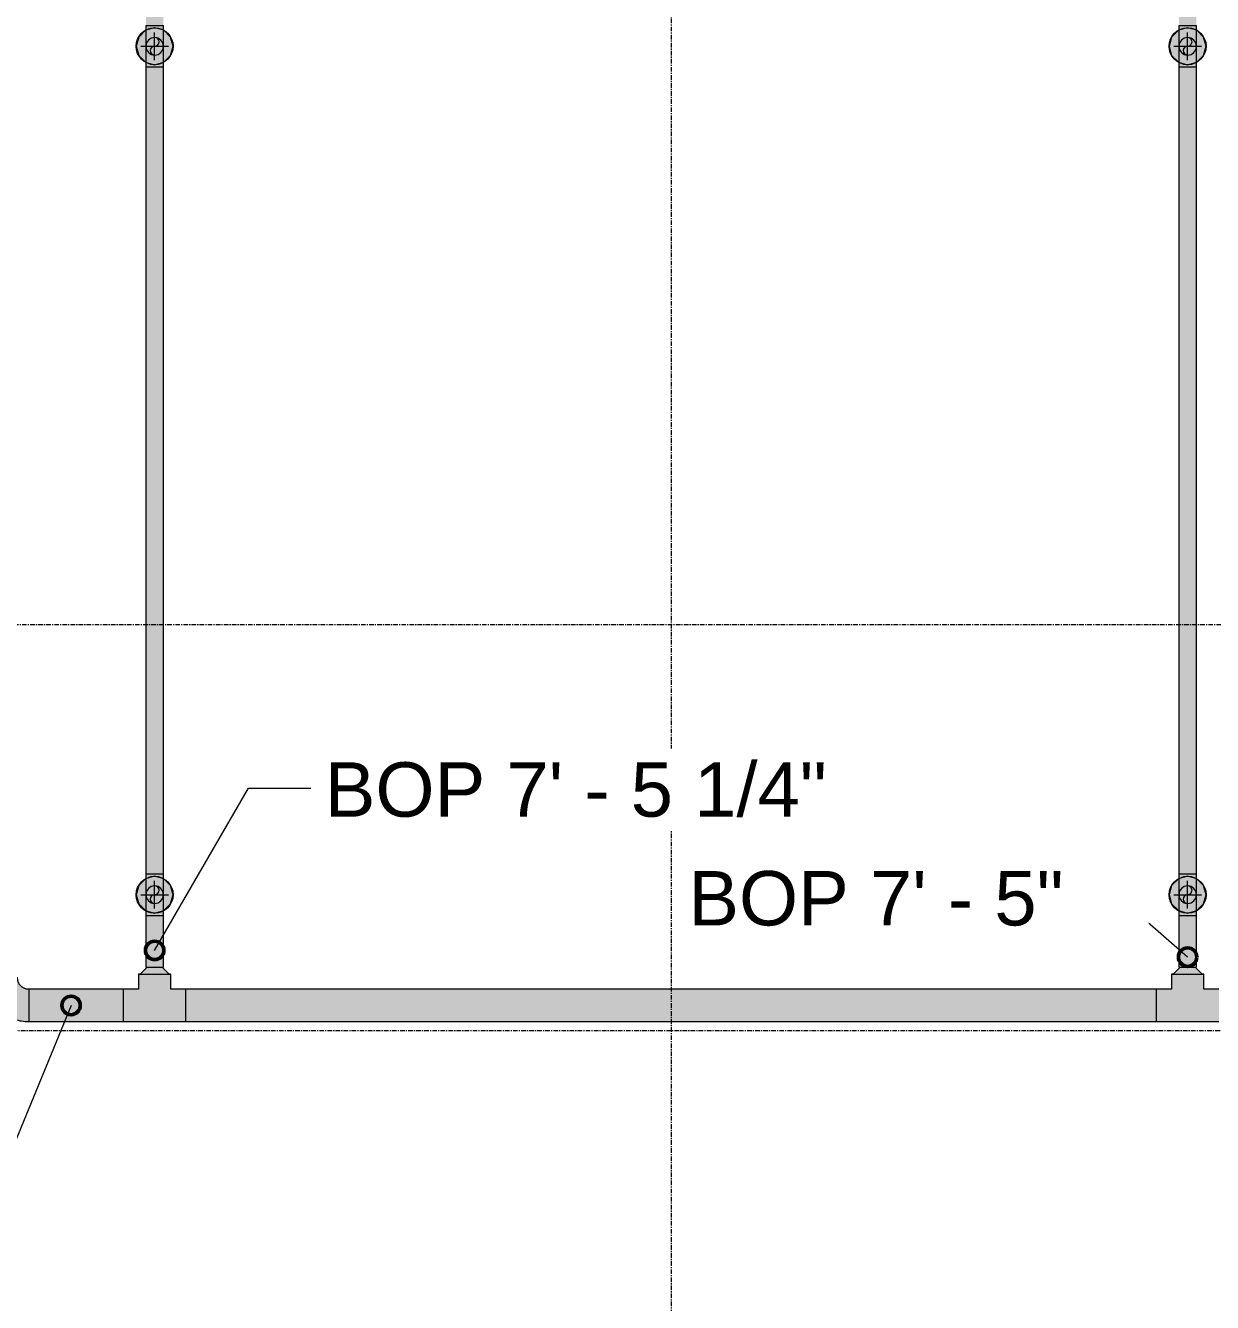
# Model space of a CAD drawing. Header units: inches. Extents: x -3679 to 241, y -496 to 1784.
# Drawn here: x -1530 to -1401.3, y 15.5 to 154 of the extents above; entities that cross this region are included whole.
import ezdxf

# ---------------------------------------------------------------- set-up
doc = ezdxf.new("R2010")
doc.units = ezdxf.units.IN
doc.header["$MEASUREMENT"] = 0
doc.linetypes.add('Grid Line', pattern=[0.875, 0.5, -0.125, 0.125, -0.125])
for name, color, linetype, lineweight in [('A-ANNO-NOTE', 250, 'Continuous', 9), ('G-ANNO-DIMS', 251, 'Continuous', 9), ('P-PIPE', 1, 'Continuous', 9), ('P-PIPE-CNTR', 1, 'Continuous', 9), ('S-GRID', 8, 'Continuous', 9)]:
    doc.layers.add(name, color=color, linetype=linetype, lineweight=lineweight)
doc.styles.add('Arial_1', font='arial.ttf', dxfattribs={"height": 5.901198})

# ---------------------------------------------------------------- blocks, each defined once
blk = doc.blocks.new('Elbow - Welded - Generic - Standard-1092445-LOWER PARKING')
at = {"layer": 'P-PIPE'}
for points in [[(-1529.62, 45.98), (-1529.62, 46.86), (-1529.62, 48.97), (-1529.62, 48.97), (-1529.62, 49.48), (-1530.24, 49.65), (-1530.7, 50.1), (-1530.87, 50.72), (-1531.95, 50.72), (-1534.36, 50.72), (-1534.13, 49.26), (-1533.46, 47.93), (-1532.38, 46.87), (-1531.09, 46.21), (-1529.63, 45.98)], [(-1533.46, 47.93), (-1533.8, 48.6), (-1533.62, 48.21), (-1533.5, 48.01)]]:
    blk.add_hatch(color=256, dxfattribs=at).paths.add_polyline_path(points, flags=0)
at = {"layer": 'P-PIPE', "flags": 128}
for points in [[(-1534.36, 50.72), (-1534.36, 50.53), (-1534.35, 50.34), (-1534.33, 50.15), (-1534.3, 49.97), (-1534.27, 49.78), (-1534.23, 49.59), (-1534.18, 49.41), (-1534.12, 49.23), (-1534.06, 49.05), (-1533.99, 48.87), (-1533.91, 48.7), (-1533.83, 48.53), (-1533.74, 48.37), (-1533.64, 48.2), (-1533.54, 48.04), (-1533.43, 47.89), (-1533.31, 47.74), (-1533.19, 47.59), (-1533.06, 47.45), (-1532.93, 47.32), (-1532.79, 47.19), (-1532.64, 47.07), (-1532.5, 46.95), (-1532.34, 46.84), (-1532.18, 46.73), (-1532.02, 46.63), (-1531.86, 46.54), (-1531.69, 46.45), (-1531.52, 46.37), (-1531.34, 46.3), (-1531.16, 46.24), (-1530.98, 46.18), (-1530.8, 46.13), (-1530.61, 46.08), (-1530.43, 46.05), (-1530.24, 46.02), (-1530.05, 46), (-1529.86, 45.99), (-1529.67, 45.98), (-1529.62, 45.98)], [(-1529.62, 49.48), (-1529.67, 49.48), (-1529.72, 49.48), (-1529.77, 49.49), (-1529.82, 49.5), (-1529.87, 49.5), (-1529.92, 49.51), (-1529.97, 49.53), (-1530.01, 49.54), (-1530.06, 49.56), (-1530.11, 49.58), (-1530.15, 49.6), (-1530.2, 49.62), (-1530.24, 49.64), (-1530.28, 49.67), (-1530.32, 49.7), (-1530.36, 49.73), (-1530.4, 49.76), (-1530.44, 49.79), (-1530.48, 49.82), (-1530.51, 49.86), (-1530.55, 49.89), (-1530.58, 49.93), (-1530.61, 49.97), (-1530.64, 50.01), (-1530.67, 50.05), (-1530.69, 50.09), (-1530.72, 50.14), (-1530.74, 50.18), (-1530.76, 50.23), (-1530.78, 50.27), (-1530.8, 50.32), (-1530.81, 50.37), (-1530.83, 50.41), (-1530.84, 50.46), (-1530.85, 50.51), (-1530.85, 50.56), (-1530.86, 50.61), (-1530.86, 50.66), (-1530.86, 50.71), (-1530.86, 50.72)]]:
    blk.add_lwpolyline(points, dxfattribs=at)
at = {"layer": 'P-PIPE'}
for centre, major_axis, ratio, start_param, end_param in [((-1532.61, 50.72), (1.75, 0), 0.001934, 3.009637, 3.139493), ((-1532.61, 50.72), (1.75, 0), 0.001934, 2.618637, 2.877694), ((-1532.61, 50.72), (1.75, 0), 0.001934, 2.356537, 2.615894), ((-1532.61, 50.72), (1.75, 0), 0.001934, 2.103008, 2.354095), ((-1532.61, 50.72), (1.75, 0), 0.001934, 1.832696, 2.092295), ((-1532.61, 50.72), (1.75, 0), 0.001934, 1.57082, 1.830496), ((-1532.61, 50.72), (1.75, 0), 0.001934, 1.308949, 1.568697), ((-1532.61, 50.72), (1.75, 0), 0.001934, 1.047072, 1.306897), ((-1532.61, 50.72), (1.75, 0), 0.001934, 0.785176, 1.045098), ((-1532.61, 50.72), (1.75, 0), 0.001934, 0.52323, 0.783299), ((-1532.61, 50.72), (1.75, 0), 0.001934, 0.261125, 0.521499), ((-1532.61, 50.72), (1.75, 0), 0.001934, 0, 0.2597), ((-1529.62, 47.73), (0, 1.75), 0.0021, 6.023319, 6.283185), ((-1529.62, 47.73), (0, 1.75), 0.0021, 5.76152, 6.022007), ((-1529.62, 47.73), (0, 1.75), 0.0021, 5.499721, 5.759926), ((-1529.62, 47.73), (0, 1.75), 0.0021, 5.237921, 5.497992), ((-1529.62, 47.73), (0, 1.75), 0.0021, 4.976122, 5.236103), ((-1529.62, 47.73), (0, 1.75), 0.0021, 4.714322, 4.974233), ((-1529.62, 47.73), (0, 1.75), 0.0021, 4.452523, 4.712367), ((-1529.62, 47.73), (0, 1.75), 0.0021, 4.190724, 4.450497), ((-1529.62, 47.73), (0, 1.75), 0.0021, 3.928924, 4.188609), ((-1529.62, 47.73), (0, 1.75), 0.0021, 3.667125, 3.926676), ((-1529.62, 47.73), (0, 1.75), 0.0021, 3.405326, 3.664599), ((-1529.62, 47.73), (0, 1.75), 0.0021, 3.143526, 3.273465)]:
    blk.add_ellipse(centre, major_axis=major_axis, ratio=ratio, start_param=start_param, end_param=end_param, dxfattribs=at)

msp = doc.modelspace()

# ---------------------------------------------------------------- hatches: boundary and pattern name
at = {"layer": 'A-ANNO-NOTE'}
for points in [[(-1516, 149.74), (-1515, 150.01), (-1514.27, 150.74), (-1514, 151.74), (-1514.27, 152.74), (-1515, 153.47), (-1516, 153.74), (-1517, 153.47), (-1517.73, 152.74), (-1518, 151.74), (-1517.73, 150.74), (-1517, 150.01), (-1516.66, 149.92)], [(-1404, 149.74), (-1403, 150.01), (-1402.27, 150.74), (-1402, 151.74), (-1402.27, 152.74), (-1403, 153.47), (-1404, 153.74), (-1405, 153.47), (-1405.73, 152.74), (-1406, 151.74), (-1405.73, 150.74), (-1405, 150.01)], [(-1516, 57.74), (-1515, 58.01), (-1514.27, 58.74), (-1514, 59.74), (-1514.27, 60.74), (-1515, 61.47), (-1516, 61.74), (-1517, 61.47), (-1517.73, 60.74), (-1518, 59.74), (-1517.73, 58.74), (-1517, 58.01), (-1516.66, 57.92)], [(-1404, 57.74), (-1403, 58.01), (-1402.27, 58.74), (-1402, 59.74), (-1402.27, 60.74), (-1403, 61.47), (-1404, 61.74), (-1405, 61.47), (-1405.73, 60.74), (-1406, 59.74), (-1405.73, 58.74), (-1405, 58.01)]]:
    msp.add_hatch(color=256, dxfattribs=at).paths.add_polyline_path(points, flags=0)
h = msp.add_hatch(color=256, dxfattribs=at)
edge = h.paths.add_edge_path(flags=0)
edge.add_arc((-1516, 151.74), 2, 0, 360)
h = msp.add_hatch(color=256, dxfattribs=at)
edge = h.paths.add_edge_path(flags=0)
edge.add_arc((-1404, 151.74), 2, 0, 360)
h = msp.add_hatch(color=256, dxfattribs=at)
edge = h.paths.add_edge_path(flags=0)
edge.add_arc((-1516, 59.74), 2, 0, 360)
h = msp.add_hatch(color=256, dxfattribs=at)
edge = h.paths.add_edge_path(flags=0)
edge.add_arc((-1404, 59.74), 2, 0, 360)
at = {"layer": 'P-PIPE'}
h = msp.add_hatch(color=256, dxfattribs=at)
h.paths.add_polyline_path([(-1516.67, 153.98), (-1516.67, 153.99), (-1516.67, 158.03)], flags=0)
h.paths.add_polyline_path([(-1516, 153.98), (-1516, 245.5), (-1516.95, 245.5), (-1516.95, 153.99), (-1516.47, 153.98), (-1516.25, 153.98)], flags=0)
for points in [[(-1516, 153.98), (-1515.05, 153.99), (-1515.05, 245.5), (-1515.53, 245.5), (-1516, 245.5), (-1516, 158.03)], [(-1404, 153.98), (-1403.05, 153.99), (-1403.05, 245.5), (-1403.53, 245.5), (-1404, 245.5), (-1404, 158.03)], [(-1516, 150.79), (-1515.75, 150.83), (-1515.53, 150.92), (-1515.33, 151.07), (-1515.18, 151.27), (-1515.08, 151.5), (-1515.05, 151.74), (-1515.08, 151.99), (-1515.18, 152.22), (-1515.33, 152.41), (-1515.53, 152.57), (-1515.75, 152.66), (-1516, 152.69), (-1516.25, 152.66), (-1516.48, 152.57), (-1516.67, 152.41), (-1516.82, 152.22), (-1516.92, 151.99), (-1516.95, 151.74), (-1516.92, 151.5), (-1516.82, 151.27), (-1516.66, 151.06), (-1516.48, 150.92), (-1516.25, 150.83)], [(-1404, 150.79), (-1403.75, 150.83), (-1403.53, 150.92), (-1403.33, 151.07), (-1403.18, 151.27), (-1403.08, 151.5), (-1403.05, 151.74), (-1403.08, 151.99), (-1403.18, 152.22), (-1403.33, 152.41), (-1403.53, 152.57), (-1403.75, 152.66), (-1404, 152.69), (-1404.25, 152.66), (-1404.48, 152.57), (-1404.67, 152.41), (-1404.82, 152.22), (-1404.92, 151.99), (-1404.95, 151.74), (-1404.92, 151.5), (-1404.82, 151.27), (-1404.67, 151.07), (-1404.48, 150.92), (-1404.25, 150.83)], [(-1516, 61.98), (-1516, 149.5), (-1516.95, 149.5), (-1516.95, 61.99), (-1516.47, 61.98), (-1516.25, 61.98)], [(-1516, 61.98), (-1515.05, 61.99), (-1515.05, 149.5), (-1515.53, 149.5), (-1516, 149.5), (-1516, 62.62)], [(-1404, 61.98), (-1404, 149.5), (-1404.95, 149.5), (-1404.95, 61.99), (-1404.47, 61.98), (-1404.25, 61.98)], [(-1404, 61.98), (-1403.05, 61.99), (-1403.05, 149.5), (-1403.53, 149.5), (-1404, 149.5), (-1404, 62.62)], [(-1516, 58.79), (-1515.75, 58.83), (-1515.53, 58.92), (-1515.33, 59.07), (-1515.18, 59.27), (-1515.08, 59.5), (-1515.05, 59.74), (-1515.08, 59.99), (-1515.18, 60.22), (-1515.33, 60.41), (-1515.53, 60.57), (-1515.75, 60.66), (-1516, 60.69), (-1516.25, 60.66), (-1516.48, 60.57), (-1516.67, 60.41), (-1516.82, 60.22), (-1516.92, 59.99), (-1516.95, 59.74), (-1516.92, 59.5), (-1516.82, 59.27), (-1516.66, 59.06), (-1516.48, 58.92), (-1516.25, 58.83)], [(-1404, 58.79), (-1403.75, 58.83), (-1403.53, 58.92), (-1403.33, 59.07), (-1403.18, 59.27), (-1403.08, 59.5), (-1403.05, 59.74), (-1403.08, 59.99), (-1403.18, 60.22), (-1403.33, 60.41), (-1403.53, 60.57), (-1403.75, 60.66), (-1404, 60.69), (-1404.25, 60.66), (-1404.48, 60.57), (-1404.67, 60.41), (-1404.82, 60.22), (-1404.92, 59.99), (-1404.95, 59.74), (-1404.92, 59.5), (-1404.82, 59.27), (-1404.67, 59.07), (-1404.48, 58.92), (-1404.25, 58.83)], [(-1516, 51.89), (-1516, 57.5), (-1516.95, 57.5), (-1516.95, 51.9), (-1516.48, 51.89), (-1516.25, 51.89)], [(-1516, 51.89), (-1515.05, 51.9), (-1515.05, 57.5), (-1515.53, 57.5), (-1516, 57.5), (-1516, 52.02)], [(-1404, 51.89), (-1404, 57.5), (-1404.95, 57.5), (-1404.95, 51.9), (-1404.48, 51.89), (-1404.25, 51.89)], [(-1404, 51.89), (-1403.05, 51.9), (-1403.05, 57.5), (-1403.53, 57.5), (-1404, 57.5), (-1404, 52.02)], [(-1516, 51.11), (-1514.44, 51.12), (-1515.19, 51.89), (-1516.82, 51.89), (-1517.56, 51.12), (-1516.25, 51.11), (-1516, 51.11)], [(-1404, 51.11), (-1402.44, 51.12), (-1403.19, 51.89), (-1404.82, 51.89), (-1405.56, 51.12), (-1404.25, 51.11), (-1404, 51.11)], [(-1516, 47.72), (-1514.25, 49.48), (-1514.25, 51.12), (-1514.87, 51.11), (-1517.7, 51.11), (-1517.75, 51.12), (-1517.75, 49.48), (-1516.45, 48.18), (-1516.29, 48.02)], [(-1404, 47.72), (-1402.25, 49.48), (-1402.25, 51.12), (-1402.87, 51.11), (-1405.7, 51.11), (-1405.75, 51.12), (-1405.75, 49.48), (-1404.45, 48.18), (-1404.29, 48.02)], [(-1516.66, 45.98), (-1512.61, 45.98), (-1512.61, 46.85), (-1512.61, 49.48), (-1514.25, 49.48), (-1514.76, 48.96), (-1516, 47.72), (-1517.75, 49.48), (-1519.39, 49.48), (-1519.38, 48.39), (-1519.38, 45.98)], [(-1449.3, 47.73), (-1407.38, 47.73), (-1407.39, 49.48), (-1512.61, 49.48), (-1512.61, 48.39), (-1512.61, 47.73), (-1482.98, 47.73)], [(-1407.38, 45.98), (-1400.61, 45.98), (-1400.61, 46.85), (-1400.61, 49.48), (-1402.25, 49.48), (-1402.76, 48.96), (-1404, 47.72), (-1405.75, 49.48), (-1407.39, 49.48), (-1407.38, 48.39), (-1407.39, 45.98)], [(-1525.08, 45.98), (-1519.39, 45.98), (-1519.38, 46.85), (-1519.38, 47.73), (-1529.62, 47.73), (-1529.62, 45.98)]]:
    msp.add_hatch(color=256, dxfattribs=at).paths.add_polyline_path(points, flags=0)
h = msp.add_hatch(color=256, dxfattribs=at)
h.paths.add_polyline_path([(-1404.67, 153.98), (-1404.67, 153.99), (-1404.67, 158.03)], flags=0)
h.paths.add_polyline_path([(-1404, 153.98), (-1404, 245.5), (-1404.95, 245.5), (-1404.95, 153.99), (-1404.47, 153.98), (-1404.25, 153.98)], flags=0)
h = msp.add_hatch(color=256, dxfattribs=at)
h.paths.add_polyline_path([(-1516.95, 151.74), (-1516.92, 151.99), (-1516.79, 152.28), (-1516.65, 152.43), (-1516.44, 152.58), (-1516.24, 152.66), (-1516, 152.69), (-1516, 153.98), (-1516.95, 153.99), (-1516.95, 151.91)], flags=0)
h.paths.add_polyline_path([(-1516, 149.5), (-1516, 150.79), (-1516.25, 150.83), (-1516.48, 150.92), (-1516.67, 151.07), (-1516.84, 151.31), (-1516.88, 151.38), (-1516.93, 151.56), (-1516.95, 151.74), (-1516.95, 149.5), (-1516.48, 149.5), (-1516.25, 149.5)], flags=0)
h = msp.add_hatch(color=256, dxfattribs=at)
h.paths.add_polyline_path([(-1515.05, 151.74), (-1515.05, 153.99), (-1515.53, 153.98), (-1516, 153.98), (-1515.99, 152.69), (-1515.75, 152.66), (-1515.52, 152.57), (-1515.33, 152.41), (-1515.16, 152.18), (-1515.12, 152.1), (-1515.07, 151.93), (-1515.05, 151.75)], flags=0)
h.paths.add_polyline_path([(-1516, 149.5), (-1515.05, 149.5), (-1515.05, 151.74), (-1515.08, 151.5), (-1515.21, 151.21), (-1515.35, 151.05), (-1515.54, 150.91), (-1515.75, 150.82), (-1516, 150.79), (-1516, 150.68)], flags=0)
h = msp.add_hatch(color=256, dxfattribs=at)
h.paths.add_polyline_path([(-1404.95, 151.74), (-1404.92, 151.99), (-1404.79, 152.28), (-1404.65, 152.43), (-1404.44, 152.58), (-1404.24, 152.66), (-1404, 152.69), (-1404, 153.98), (-1404.95, 153.99), (-1404.95, 151.91)], flags=0)
h.paths.add_polyline_path([(-1404, 149.5), (-1404, 150.79), (-1404.25, 150.83), (-1404.48, 150.92), (-1404.67, 151.07), (-1404.84, 151.31), (-1404.88, 151.38), (-1404.93, 151.56), (-1404.95, 151.74), (-1404.95, 149.5), (-1404.48, 149.5), (-1404.25, 149.5)], flags=0)
h = msp.add_hatch(color=256, dxfattribs=at)
h.paths.add_polyline_path([(-1403.05, 151.74), (-1403.05, 153.99), (-1403.53, 153.98), (-1404, 153.98), (-1403.99, 152.69), (-1403.75, 152.66), (-1403.52, 152.57), (-1403.33, 152.41), (-1403.16, 152.18), (-1403.12, 152.1), (-1403.07, 151.93), (-1403.05, 151.75)], flags=0)
h.paths.add_polyline_path([(-1404, 149.5), (-1403.05, 149.5), (-1403.05, 151.74), (-1403.08, 151.5), (-1403.21, 151.21), (-1403.35, 151.05), (-1403.54, 150.91), (-1403.75, 150.82), (-1404, 150.79), (-1404, 150.68)], flags=0)
h = msp.add_hatch(color=256, dxfattribs=at)
h.paths.add_polyline_path([(-1516, 150.79), (-1515.75, 150.83), (-1515.52, 150.92), (-1515.33, 151.07), (-1515.18, 151.27), (-1515.08, 151.5), (-1515.05, 151.75), (-1515.08, 151.99), (-1515.18, 152.22), (-1515.33, 152.42), (-1515.53, 152.57), (-1515.76, 152.66), (-1516.01, 152.69), (-1516.25, 152.66), (-1516.48, 152.56), (-1516.67, 152.41), (-1516.83, 152.21), (-1516.92, 151.98), (-1516.95, 151.74), (-1516.92, 151.49), (-1516.82, 151.27), (-1516.66, 151.06), (-1516.47, 150.92), (-1516.24, 150.82), (-1516, 150.79)], flags=0)
h.paths.add_polyline_path([(-1516, 150.79), (-1516.25, 150.83), (-1516.48, 150.92), (-1516.68, 151.08), (-1516.82, 151.27), (-1516.92, 151.5), (-1516.95, 151.74), (-1516.91, 152), (-1516.82, 152.22), (-1516.66, 152.42), (-1516.48, 152.57), (-1516.24, 152.66), (-1516, 152.69), (-1515.75, 152.66), (-1515.53, 152.57), (-1515.32, 152.41), (-1515.18, 152.22), (-1515.08, 151.99), (-1515.05, 151.74), (-1515.08, 151.5), (-1515.18, 151.27), (-1515.33, 151.07), (-1515.53, 150.92), (-1515.75, 150.83)], flags=0)
h = msp.add_hatch(color=256, dxfattribs=at)
h.paths.add_polyline_path([(-1404, 150.79), (-1403.75, 150.83), (-1403.52, 150.92), (-1403.33, 151.07), (-1403.18, 151.27), (-1403.08, 151.5), (-1403.05, 151.75), (-1403.08, 151.99), (-1403.18, 152.22), (-1403.33, 152.42), (-1403.53, 152.57), (-1403.76, 152.66), (-1404.01, 152.69), (-1404.25, 152.66), (-1404.48, 152.56), (-1404.67, 152.41), (-1404.83, 152.21), (-1404.92, 151.98), (-1404.95, 151.74), (-1404.92, 151.49), (-1404.82, 151.27), (-1404.67, 151.07), (-1404.47, 150.92), (-1404.24, 150.82), (-1404, 150.79)], flags=0)
h.paths.add_polyline_path([(-1404, 150.79), (-1404.25, 150.83), (-1404.48, 150.92), (-1404.68, 151.08), (-1404.82, 151.27), (-1404.92, 151.5), (-1404.95, 151.74), (-1404.91, 152), (-1404.82, 152.22), (-1404.66, 152.42), (-1404.48, 152.57), (-1404.24, 152.66), (-1404, 152.69), (-1403.75, 152.66), (-1403.53, 152.57), (-1403.32, 152.41), (-1403.18, 152.22), (-1403.08, 151.99), (-1403.05, 151.74), (-1403.08, 151.5), (-1403.18, 151.27), (-1403.33, 151.07), (-1403.53, 150.92), (-1403.75, 150.83)], flags=0)
h = msp.add_hatch(color=256, dxfattribs=at)
h.paths.add_polyline_path([(-1516.95, 59.74), (-1516.92, 59.99), (-1516.79, 60.28), (-1516.65, 60.43), (-1516.44, 60.58), (-1516.24, 60.66), (-1516, 60.69), (-1516, 61.98), (-1516.95, 61.99), (-1516.95, 59.91)], flags=0)
h.paths.add_polyline_path([(-1516, 57.5), (-1516, 58.79), (-1516.25, 58.83), (-1516.48, 58.92), (-1516.67, 59.07), (-1516.84, 59.31), (-1516.88, 59.38), (-1516.93, 59.56), (-1516.95, 59.74), (-1516.95, 57.5), (-1516.48, 57.5), (-1516.25, 57.5)], flags=0)
h = msp.add_hatch(color=256, dxfattribs=at)
h.paths.add_polyline_path([(-1515.05, 59.74), (-1515.05, 61.99), (-1515.53, 61.98), (-1516, 61.98), (-1515.99, 60.69), (-1515.75, 60.66), (-1515.52, 60.57), (-1515.33, 60.41), (-1515.16, 60.18), (-1515.12, 60.1), (-1515.07, 59.93), (-1515.05, 59.75)], flags=0)
h.paths.add_polyline_path([(-1516, 57.5), (-1515.05, 57.5), (-1515.05, 59.74), (-1515.08, 59.5), (-1515.21, 59.21), (-1515.35, 59.05), (-1515.54, 58.91), (-1515.75, 58.82), (-1516, 58.79), (-1516, 58.68)], flags=0)
h = msp.add_hatch(color=256, dxfattribs=at)
h.paths.add_polyline_path([(-1404.95, 59.74), (-1404.92, 59.99), (-1404.79, 60.28), (-1404.65, 60.43), (-1404.44, 60.58), (-1404.24, 60.66), (-1404, 60.69), (-1404, 61.98), (-1404.95, 61.99), (-1404.95, 59.91)], flags=0)
h.paths.add_polyline_path([(-1404, 57.5), (-1404, 58.79), (-1404.25, 58.83), (-1404.48, 58.92), (-1404.67, 59.07), (-1404.84, 59.31), (-1404.88, 59.38), (-1404.93, 59.56), (-1404.95, 59.74), (-1404.95, 57.5), (-1404.48, 57.5), (-1404.25, 57.5)], flags=0)
h = msp.add_hatch(color=256, dxfattribs=at)
h.paths.add_polyline_path([(-1403.05, 59.74), (-1403.05, 61.99), (-1403.53, 61.98), (-1404, 61.98), (-1403.99, 60.69), (-1403.75, 60.66), (-1403.52, 60.57), (-1403.33, 60.41), (-1403.16, 60.18), (-1403.12, 60.1), (-1403.07, 59.93), (-1403.05, 59.75)], flags=0)
h.paths.add_polyline_path([(-1404, 57.5), (-1403.05, 57.5), (-1403.05, 59.74), (-1403.08, 59.5), (-1403.21, 59.21), (-1403.35, 59.05), (-1403.54, 58.91), (-1403.75, 58.82), (-1404, 58.79), (-1404, 58.68)], flags=0)
h = msp.add_hatch(color=256, dxfattribs=at)
h.paths.add_polyline_path([(-1516, 58.79), (-1515.75, 58.83), (-1515.52, 58.92), (-1515.33, 59.07), (-1515.18, 59.27), (-1515.08, 59.5), (-1515.05, 59.75), (-1515.08, 59.99), (-1515.18, 60.22), (-1515.33, 60.42), (-1515.53, 60.57), (-1515.76, 60.66), (-1516.01, 60.69), (-1516.25, 60.66), (-1516.48, 60.56), (-1516.67, 60.41), (-1516.83, 60.21), (-1516.92, 59.98), (-1516.95, 59.74), (-1516.92, 59.49), (-1516.82, 59.27), (-1516.66, 59.06), (-1516.47, 58.92), (-1516.24, 58.82), (-1516, 58.79)], flags=0)
h.paths.add_polyline_path([(-1516, 58.79), (-1516.25, 58.83), (-1516.48, 58.92), (-1516.68, 59.08), (-1516.82, 59.27), (-1516.92, 59.5), (-1516.95, 59.74), (-1516.91, 60), (-1516.82, 60.22), (-1516.66, 60.42), (-1516.48, 60.57), (-1516.24, 60.66), (-1516, 60.69), (-1515.75, 60.66), (-1515.53, 60.57), (-1515.32, 60.41), (-1515.18, 60.22), (-1515.08, 59.99), (-1515.05, 59.74), (-1515.08, 59.5), (-1515.18, 59.27), (-1515.33, 59.07), (-1515.53, 58.92), (-1515.75, 58.83)], flags=0)
h = msp.add_hatch(color=256, dxfattribs=at)
h.paths.add_polyline_path([(-1404, 58.79), (-1403.75, 58.83), (-1403.52, 58.92), (-1403.33, 59.07), (-1403.18, 59.27), (-1403.08, 59.5), (-1403.05, 59.75), (-1403.08, 59.99), (-1403.18, 60.22), (-1403.33, 60.42), (-1403.53, 60.57), (-1403.76, 60.66), (-1404.01, 60.69), (-1404.25, 60.66), (-1404.48, 60.56), (-1404.67, 60.41), (-1404.83, 60.21), (-1404.92, 59.98), (-1404.95, 59.74), (-1404.92, 59.49), (-1404.82, 59.27), (-1404.67, 59.07), (-1404.47, 58.92), (-1404.24, 58.82), (-1404, 58.79)], flags=0)
h.paths.add_polyline_path([(-1404, 58.79), (-1404.25, 58.83), (-1404.48, 58.92), (-1404.68, 59.08), (-1404.82, 59.27), (-1404.92, 59.5), (-1404.95, 59.74), (-1404.91, 60), (-1404.82, 60.22), (-1404.66, 60.42), (-1404.48, 60.57), (-1404.24, 60.66), (-1404, 60.69), (-1403.75, 60.66), (-1403.53, 60.57), (-1403.32, 60.41), (-1403.18, 60.22), (-1403.08, 59.99), (-1403.05, 59.74), (-1403.08, 59.5), (-1403.18, 59.27), (-1403.33, 59.07), (-1403.53, 58.92), (-1403.75, 58.83)], flags=0)
h = msp.add_hatch(color=256, dxfattribs=at)
h.paths.add_polyline_path([(-1519.38, 48.6), (-1519.39, 49.48), (-1529.62, 49.48), (-1529.62, 48.6), (-1519.38, 48.6)], flags=0)
h.paths.add_polyline_path([(-1525.08, 47.73), (-1519.38, 47.73), (-1519.38, 48.6), (-1529.62, 48.6), (-1529.62, 47.73)], flags=0)
h = msp.add_hatch(color=256, dxfattribs=at)
h.paths.add_polyline_path([(-1482.98, 45.98), (-1407.39, 45.98), (-1407.38, 46.85), (-1407.38, 47.73), (-1512.61, 47.73), (-1512.61, 45.98), (-1499.82, 45.98)], flags=0)
h.paths.add_polyline_path([(-1512.61, 46.21), (-1512.61, 46.21), (-1499.82, 46.21)], flags=0)

# ---------------------------------------------------------------- linework, layer by layer
at = {"layer": 'A-ANNO-NOTE'}
for p, q in [((-1516, 153.74), (-1517, 153.47)), ((-1515, 153.47), (-1516, 153.74)), ((-1404, 153.74), (-1405, 153.47)), ((-1403, 153.47), (-1404, 153.74)), ((-1517.73, 152.74), (-1518, 151.74)), ((-1517, 153.47), (-1517.73, 152.74)), ((-1514.27, 152.74), (-1515, 153.47)), ((-1514, 151.74), (-1514.27, 152.74)), ((-1405.73, 152.74), (-1406, 151.74)), ((-1405, 153.47), (-1405.73, 152.74)), ((-1402.27, 152.74), (-1403, 153.47)), ((-1402, 151.74), (-1402.27, 152.74)), ((-1518, 151.74), (-1517.73, 150.74)), ((-1514.27, 150.74), (-1514, 151.74)), ((-1406, 151.74), (-1405.73, 150.74)), ((-1402.27, 150.74), (-1402, 151.74)), ((-1517.73, 150.74), (-1517, 150.01)), ((-1517, 150.01), (-1516.66, 149.92)), ((-1516.66, 149.92), (-1516, 149.74)), ((-1516, 149.74), (-1515, 150.01)), ((-1515, 150.01), (-1514.27, 150.74)), ((-1405.73, 150.74), (-1405, 150.01)), ((-1405, 150.01), (-1404, 149.74)), ((-1404, 149.74), (-1403, 150.01)), ((-1403, 150.01), (-1402.27, 150.74)), ((-1517, 61.47), (-1517.73, 60.74)), ((-1516, 61.74), (-1517, 61.47)), ((-1515, 61.47), (-1516, 61.74)), ((-1514.27, 60.74), (-1515, 61.47)), ((-1405, 61.47), (-1405.73, 60.74)), ((-1404, 61.74), (-1405, 61.47)), ((-1403, 61.47), (-1404, 61.74)), ((-1402.27, 60.74), (-1403, 61.47)), ((-1517.73, 60.74), (-1518, 59.74)), ((-1518, 59.74), (-1517.73, 58.74)), ((-1514, 59.74), (-1514.27, 60.74)), ((-1514.27, 58.74), (-1514, 59.74)), ((-1405.73, 60.74), (-1406, 59.74)), ((-1406, 59.74), (-1405.73, 58.74)), ((-1402, 59.74), (-1402.27, 60.74)), ((-1402.27, 58.74), (-1402, 59.74)), ((-1517.73, 58.74), (-1517, 58.01)), ((-1515, 58.01), (-1514.27, 58.74)), ((-1405.73, 58.74), (-1405, 58.01)), ((-1403, 58.01), (-1402.27, 58.74)), ((-1517, 58.01), (-1516.66, 57.92)), ((-1516.66, 57.92), (-1516, 57.74)), ((-1516, 57.74), (-1515, 58.01)), ((-1405, 58.01), (-1404, 57.74)), ((-1404, 57.74), (-1403, 58.01))]:
    msp.add_line(p, q, dxfattribs=at)
for centre in [(-1516, 151.74), (-1404, 151.74), (-1516, 59.74), (-1404, 59.74)]:
    msp.add_circle(centre, 2, dxfattribs=at)
at = {"layer": 'G-ANNO-DIMS'}
for p, q in [((-1516, 53.7), (-1505.84, 71.3)), ((-1505.84, 71.3), (-1499.06, 71.3)), ((-1411.5, 59.51), (-1416.26, 59.51)), ((-1404, 52.97), (-1411.5, 59.51)), ((-1525.06, 47.73), (-1533, 28.46))]:
    msp.add_line(p, q, dxfattribs=at)
at = {"layer": 'G-ANNO-DIMS', "lineweight": 50}
for centre in [(-1516, 53.7), (-1404, 52.97), (-1525.06, 47.73)]:
    msp.add_circle(centre, 1, dxfattribs=at)
at = {"layer": 'P-PIPE'}
for p, q in [((-1516.95, 153.99), (-1516.95, 149.5)), ((-1515.05, 149.5), (-1515.05, 153.99)), ((-1404.95, 153.99), (-1404.95, 149.5)), ((-1403.05, 149.5), (-1403.05, 153.99)), ((-1516.95, 149.5), (-1516.95, 61.99)), ((-1515.05, 61.99), (-1515.05, 149.5)), ((-1404.95, 149.5), (-1404.95, 61.99)), ((-1403.05, 61.99), (-1403.05, 149.5)), ((-1516.95, 61.99), (-1516.95, 57.5)), ((-1515.05, 57.5), (-1515.05, 61.99)), ((-1404.95, 61.99), (-1404.95, 57.5)), ((-1403.05, 57.5), (-1403.05, 61.99)), ((-1516.95, 57.5), (-1516.95, 51.9)), ((-1515.05, 51.9), (-1515.05, 57.5)), ((-1404.95, 57.5), (-1404.95, 51.9)), ((-1403.05, 51.9), (-1403.05, 57.5)), ((-1517.56, 51.12), (-1516.81, 51.9)), ((-1515.19, 51.9), (-1514.44, 51.12)), ((-1405.56, 51.12), (-1404.81, 51.9)), ((-1402.44, 51.12), (-1403.19, 51.9)), ((-1517.75, 51.12), (-1517.75, 49.48)), ((-1514.25, 49.48), (-1514.25, 51.12)), ((-1405.75, 51.12), (-1405.75, 49.48)), ((-1402.25, 49.48), (-1402.25, 51.12)), ((-1519.39, 49.48), (-1529.62, 49.48)), ((-1517.75, 49.48), (-1519.39, 49.48)), ((-1512.61, 49.48), (-1514.25, 49.48)), ((-1407.39, 49.48), (-1512.61, 49.48)), ((-1405.75, 49.48), (-1407.39, 49.48)), ((-1400.61, 49.48), (-1402.25, 49.48)), ((-1529.62, 45.98), (-1519.39, 45.98)), ((-1519.39, 45.98), (-1512.61, 45.98)), ((-1512.61, 45.98), (-1407.39, 45.98)), ((-1407.39, 45.98), (-1400.61, 45.98))]:
    msp.add_line(p, q, dxfattribs=at)
for centre, radius, start, end in [((-1516, 151.74), 0.95, 0, 180), ((-1516, 151.74), 0.951, 134.0691, 135), ((-1516, 152.22), 0.475, 270, 90), ((-1404, 151.74), 0.95, 0, 180), ((-1404, 152.22), 0.475, 270, 90), ((-1516, 151.74), 0.95, 180, 0), ((-1516, 151.27), 0.475, 90, 270), ((-1404, 151.74), 0.95, 180, 0), ((-1404, 151.27), 0.475, 90, 270), ((-1516, 59.74), 0.95, 0, 180), ((-1516, 59.74), 0.95, 180, 360), ((-1516, 59.74), 0.951, 134.0691, 135), ((-1516, 59.27), 0.475, 90, 270), ((-1516, 60.22), 0.475, 270, 90), ((-1404, 59.74), 0.95, 0, 180), ((-1404, 59.74), 0.95, 180, 360), ((-1404, 59.27), 0.475, 90, 270), ((-1404, 60.22), 0.475, 270, 90)]:
    msp.add_arc(centre, radius, start, end, dxfattribs=at)
for centre, major_axis, ratio, start_param, end_param in [((-1516, 153.99), (0.951, 0), 0.004167, 3.141593, 3.403392), ((-1516, 153.99), (0.951, 0), 0.004167, 3.405488, 3.665191), ((-1516, 153.99), (0.951, 0), 0.004167, 3.666373, 4.18879), ((-1516, 153.99), (0.95, 0), 0.004167, 3.665191, 3.926025), ((-1516, 153.99), (0.95, 0), 0.004167, 3.926991, 4.188266), ((-1516, 153.99), (0.951, 0), 0.004167, 4.18924, 4.45059), ((-1516, 153.99), (0.95, 0), 0.004167, 4.18879, 4.450357), ((-1516, 153.99), (0.951, 0), 0.004167, 4.450806, 4.712389), ((-1516, 153.99), (0.95, 0), 0.004167, 4.45059, 4.712389), ((-1516, 153.99), (0.951, 0), 0.004167, 4.712389, 4.973972), ((-1516, 153.99), (0.95, 0), 0.004167, 4.712389, 4.974188), ((-1516, 153.99), (0.951, 0), 0.004167, 4.974188, 5.235538), ((-1516, 153.99), (0.95, 0), 0.004167, 4.974421, 5.235988), ((-1516, 153.99), (0.951, 0), 0.004167, 5.235988, 5.497047), ((-1516, 153.99), (0.95, 0), 0.004167, 5.236512, 5.497787), ((-1516, 153.99), (0.951, 0), 0.004167, 5.497787, 5.758405), ((-1516, 153.99), (0.95, 0), 0.004167, 5.498753, 5.759587), ((-1516, 153.99), (0.951, 0), 0.004167, 5.759587, 6.01929), ((-1516, 153.99), (0.951, 0), 0.004167, 6.021386, 6.283185), ((-1404, 153.99), (0.951, 0), 0.004167, 3.141593, 3.403392), ((-1404, 153.99), (0.951, 0), 0.004167, 3.405488, 3.665191), ((-1404, 153.99), (0.951, 0), 0.004167, 3.666373, 3.926991), ((-1404, 153.99), (0.95, 0), 0.004167, 3.665191, 3.926025), ((-1404, 153.99), (0.951, 0), 0.004167, 3.927731, 4.18879), ((-1404, 153.99), (0.95, 0), 0.004167, 3.926991, 4.188266), ((-1404, 153.99), (0.951, 0), 0.004167, 4.18924, 4.45059), ((-1404, 153.99), (0.95, 0), 0.004167, 4.18879, 4.450357), ((-1404, 153.99), (0.951, 0), 0.004167, 4.450806, 4.712389), ((-1404, 153.99), (0.95, 0), 0.004167, 4.45059, 4.712389), ((-1404, 153.99), (0.951, 0), 0.004167, 4.712389, 4.973972), ((-1404, 153.99), (0.95, 0), 0.004167, 4.712389, 4.974188), ((-1404, 153.99), (0.951, 0), 0.004167, 4.974188, 5.235538), ((-1404, 153.99), (0.95, 0), 0.004167, 4.974421, 5.235988), ((-1404, 153.99), (0.951, 0), 0.004167, 5.235988, 5.497047), ((-1404, 153.99), (0.95, 0), 0.004167, 5.236512, 5.497787), ((-1404, 153.99), (0.951, 0), 0.004167, 5.497787, 5.758405), ((-1404, 153.99), (0.95, 0), 0.004167, 5.498753, 5.759587), ((-1404, 153.99), (0.951, 0), 0.004167, 5.759587, 6.01929), ((-1404, 153.99), (0.951, 0), 0.004167, 6.021386, 6.283185), ((-1516, 149.5), (0.951, 0), 0.004167, 3.141593, 4.712389), ((-1516, 149.5), (0.95, 0), 0.004167, 3.665191, 3.926025), ((-1516, 149.5), (0.95, 0), 0.004167, 3.926991, 4.188266), ((-1516, 149.5), (0.95, 0), 0.004167, 4.18879, 4.450357), ((-1516, 149.5), (0.95, 0), 0.004167, 4.45059, 4.712389), ((-1516, 149.5), (0.951, 0), 0.004167, 4.712389, 6.283185), ((-1516, 149.5), (0.95, 0), 0.004167, 4.712389, 4.974188), ((-1516, 149.5), (0.95, 0), 0.004167, 4.974421, 5.235988), ((-1516, 149.5), (0.95, 0), 0.004167, 5.236512, 5.497787), ((-1516, 149.5), (0.95, 0), 0.004167, 5.498753, 5.759587), ((-1404, 149.5), (0.951, 0), 0.004167, 3.141593, 4.712389), ((-1404, 149.5), (0.95, 0), 0.004167, 3.665191, 3.926025), ((-1404, 149.5), (0.95, 0), 0.004167, 3.926991, 4.188266), ((-1404, 149.5), (0.95, 0), 0.004167, 4.18879, 4.450357), ((-1404, 149.5), (0.95, 0), 0.004167, 4.45059, 4.712389), ((-1404, 149.5), (0.951, 0), 0.004167, 4.712389, 6.283185), ((-1404, 149.5), (0.95, 0), 0.004167, 4.712389, 4.974188), ((-1404, 149.5), (0.95, 0), 0.004167, 4.974421, 5.235988), ((-1404, 149.5), (0.95, 0), 0.004167, 5.236512, 5.497787), ((-1404, 149.5), (0.95, 0), 0.004167, 5.498753, 5.759587), ((-1516, 61.99), (0.951, 0), 0.004167, 3.141593, 3.403392), ((-1516, 61.99), (0.951, 0), 0.004167, 3.405488, 3.665191), ((-1516, 61.99), (0.951, 0), 0.004167, 3.666373, 4.18879), ((-1516, 61.99), (0.95, 0), 0.004167, 3.665191, 3.926025), ((-1516, 61.99), (0.95, 0), 0.004167, 3.926991, 4.188266), ((-1516, 61.99), (0.951, 0), 0.004167, 4.18924, 4.45059), ((-1516, 61.99), (0.95, 0), 0.004167, 4.18879, 4.450357), ((-1516, 61.99), (0.951, 0), 0.004167, 4.450806, 4.712389), ((-1516, 61.99), (0.95, 0), 0.004167, 4.45059, 4.712389), ((-1516, 61.99), (0.951, 0), 0.004167, 4.712389, 4.973972), ((-1516, 61.99), (0.95, 0), 0.004167, 4.712389, 4.974188), ((-1516, 61.99), (0.951, 0), 0.004167, 4.974188, 5.235538), ((-1516, 61.99), (0.95, 0), 0.004167, 4.974421, 5.235988), ((-1516, 61.99), (0.951, 0), 0.004167, 5.235988, 5.497047), ((-1516, 61.99), (0.95, 0), 0.004167, 5.236512, 5.497787), ((-1516, 61.99), (0.951, 0), 0.004167, 5.497787, 5.758405), ((-1516, 61.99), (0.95, 0), 0.004167, 5.498753, 5.759587), ((-1516, 61.99), (0.951, 0), 0.004167, 5.759587, 6.01929), ((-1516, 61.99), (0.951, 0), 0.004167, 6.021386, 6.283185), ((-1404, 61.99), (0.951, 0), 0.004167, 3.141593, 3.403392), ((-1404, 61.99), (0.951, 0), 0.004167, 3.405488, 3.665191), ((-1404, 61.99), (0.951, 0), 0.004167, 3.666373, 3.926991), ((-1404, 61.99), (0.95, 0), 0.004167, 3.665191, 3.926025), ((-1404, 61.99), (0.951, 0), 0.004167, 3.927731, 4.18879), ((-1404, 61.99), (0.95, 0), 0.004167, 3.926991, 4.188266), ((-1404, 61.99), (0.951, 0), 0.004167, 4.18924, 4.45059), ((-1404, 61.99), (0.95, 0), 0.004167, 4.18879, 4.450357), ((-1404, 61.99), (0.951, 0), 0.004167, 4.450806, 4.712389), ((-1404, 61.99), (0.95, 0), 0.004167, 4.45059, 4.712389), ((-1404, 61.99), (0.951, 0), 0.004167, 4.712389, 4.973972), ((-1404, 61.99), (0.95, 0), 0.004167, 4.712389, 4.974188), ((-1404, 61.99), (0.951, 0), 0.004167, 4.974188, 5.235538), ((-1404, 61.99), (0.95, 0), 0.004167, 4.974421, 5.235988), ((-1404, 61.99), (0.951, 0), 0.004167, 5.235988, 5.497047), ((-1404, 61.99), (0.95, 0), 0.004167, 5.236512, 5.497787), ((-1404, 61.99), (0.951, 0), 0.004167, 5.497787, 5.758405), ((-1404, 61.99), (0.95, 0), 0.004167, 5.498753, 5.759587), ((-1404, 61.99), (0.951, 0), 0.004167, 5.759587, 6.01929), ((-1404, 61.99), (0.951, 0), 0.004167, 6.021386, 6.283185), ((-1516, 57.5), (0.951, 0), 0.004167, 3.141593, 4.712389), ((-1516, 57.5), (0.95, 0), 0.004167, 3.665191, 3.926025), ((-1516, 57.5), (0.95, 0), 0.004167, 3.926991, 4.188266), ((-1516, 57.5), (0.95, 0), 0.004167, 4.18879, 4.450357), ((-1516, 57.5), (0.95, 0), 0.004167, 4.45059, 4.712389), ((-1516, 57.5), (0.951, 0), 0.004167, 4.712389, 6.283185), ((-1516, 57.5), (0.95, 0), 0.004167, 4.712389, 4.974188), ((-1516, 57.5), (0.95, 0), 0.004167, 4.974421, 5.235988), ((-1516, 57.5), (0.95, 0), 0.004167, 5.236512, 5.497787), ((-1516, 57.5), (0.95, 0), 0.004167, 5.498753, 5.759587), ((-1404, 57.5), (0.951, 0), 0.004167, 3.141593, 4.712389), ((-1404, 57.5), (0.95, 0), 0.004167, 3.665191, 3.926025), ((-1404, 57.5), (0.95, 0), 0.004167, 3.926991, 4.188266), ((-1404, 57.5), (0.95, 0), 0.004167, 4.18879, 4.450357), ((-1404, 57.5), (0.95, 0), 0.004167, 4.45059, 4.712389), ((-1404, 57.5), (0.951, 0), 0.004167, 4.712389, 6.283185), ((-1404, 57.5), (0.95, 0), 0.004167, 4.712389, 4.974188), ((-1404, 57.5), (0.95, 0), 0.004167, 4.974421, 5.235988), ((-1404, 57.5), (0.95, 0), 0.004167, 5.236512, 5.497787), ((-1404, 57.5), (0.95, 0), 0.004167, 5.498753, 5.759587), ((-1516, 51.9), (0.95, 0), 0.004167, 3.141593, 4.712389), ((-1516, 51.9), (0.95, 0), 0.004167, 4.712389, 6.283185), ((-1404, 51.9), (0.95, 0), 0.004167, 3.141593, 4.712389), ((-1404, 51.9), (0.95, 0), 0.004167, 4.712389, 6.283185), ((-1516, 51.12), (1.75, 0), 0.004167, 2.683348, 3.141593), ((-1516, 51.12), (1.75, 0), 0.004167, 3.143692, 6.283185), ((-1516, 51.12), (1.75, 0), 0.004167, 0.0021, 0.457561), ((-1404, 51.12), (1.75, 0), 0.004167, 2.683348, 3.141593), ((-1404, 51.12), (1.75, 0), 0.004167, 3.143692, 6.283185), ((-1404, 51.12), (1.75, 0), 0.004167, 0.0021, 0.457561), ((-1529.62, 47.73), (0, 1.75), 0.0021, 6.153247, 6.283185), ((-1529.62, 47.73), (0, 1.75), 0.0021, 5.762116, 6.021386), ((-1529.62, 47.73), (0, 1.75), 0.0021, 5.500037, 5.759587), ((-1529.62, 47.73), (0, 1.75), 0.0021, 5.238103, 5.497787), ((-1529.62, 47.73), (0, 1.75), 0.0021, 4.976215, 5.235988), ((-1519.39, 47.73), (0, 1.75), 0.0021, 6.15019, 6.279019), ((-1519.39, 47.73), (0, 1.75), 0.0021, 6.021386, 6.150214), ((-1519.39, 47.73), (0, 1.75), 0.0021, 5.888391, 6.017219), ((-1519.39, 47.73), (0, 1.75), 0.0021, 5.759587, 5.888415), ((-1519.39, 47.73), (0, 1.75), 0.0021, 5.498458, 5.75542), ((-1519.39, 47.73), (0, 1.75), 0.0021, 5.497787, 5.756142), ((-1519.39, 47.73), (0, 1.75), 0.0021, 5.236373, 5.493621), ((-1519.39, 47.73), (0, 1.75), 0.0021, 5.235988, 5.494055), ((-1519.39, 47.73), (0, 1.75), 0.0021, 4.974385, 5.231821), ((-1519.39, 47.73), (0, 1.75), 0.0021, 4.974188, 5.232066), ((-1512.61, 47.73), (0, 1.75), 0.0021, 6.15019, 6.279019), ((-1512.61, 47.73), (0, 1.75), 0.0021, 6.021386, 6.150214), ((-1512.61, 47.73), (0, 1.75), 0.0021, 5.888391, 6.017219), ((-1512.61, 47.73), (0, 1.75), 0.0021, 5.759587, 5.888415), ((-1512.61, 47.73), (0, 1.75), 0.0021, 5.498458, 5.75542), ((-1512.61, 47.73), (0, 1.75), 0.0021, 5.497787, 5.756142), ((-1512.61, 47.73), (0, 1.75), 0.0021, 5.236373, 5.493621), ((-1512.61, 47.73), (0, 1.75), 0.0021, 5.235988, 5.494055), ((-1512.61, 47.73), (0, 1.75), 0.0021, 4.974385, 5.231821), ((-1512.61, 47.73), (0, 1.75), 0.0021, 4.974188, 5.232066), ((-1407.39, 47.73), (0, 1.75), 0.0021, 6.15019, 6.279019), ((-1407.39, 47.73), (0, 1.75), 0.0021, 6.021386, 6.150214), ((-1407.39, 47.73), (0, 1.75), 0.0021, 5.888391, 6.017219), ((-1407.39, 47.73), (0, 1.75), 0.0021, 5.759587, 5.888415), ((-1407.39, 47.73), (0, 1.75), 0.0021, 5.498458, 5.75542), ((-1407.39, 47.73), (0, 1.75), 0.0021, 5.497787, 5.756142), ((-1407.39, 47.73), (0, 1.75), 0.0021, 5.236373, 5.493621), ((-1407.39, 47.73), (0, 1.75), 0.0021, 5.235988, 5.494055), ((-1407.39, 47.73), (0, 1.75), 0.0021, 4.974385, 5.231821), ((-1407.39, 47.73), (0, 1.75), 0.0021, 4.974188, 5.232066), ((-1529.62, 47.73), (0, 1.75), 0.0021, 4.714345, 4.974188), ((-1529.62, 47.73), (0, 1.75), 0.0021, 4.452479, 4.712389), ((-1529.62, 47.73), (0, 1.75), 0.0021, 4.190609, 4.45059), ((-1519.39, 47.73), (0, 1.75), 0.0021, 4.712435, 4.970022), ((-1519.39, 47.73), (0, 1.75), 0.0021, 4.712389, 4.970115), ((-1519.39, 47.73), (0, 1.75), 0.0021, 4.450494, 4.708222), ((-1519.39, 47.73), (0, 1.75), 0.0021, 4.45059, 4.708174), ((-1519.39, 47.73), (0, 1.75), 0.0021, 4.188543, 4.446423), ((-1519.39, 47.73), (0, 1.75), 0.0021, 4.18879, 4.446223), ((-1512.61, 47.73), (0, 1.75), 0.0021, 4.712435, 4.970022), ((-1512.61, 47.73), (0, 1.75), 0.0021, 4.712389, 4.970115), ((-1512.61, 47.73), (0, 1.75), 0.0021, 4.450494, 4.708222), ((-1512.61, 47.73), (0, 1.75), 0.0021, 4.45059, 4.708174), ((-1512.61, 47.73), (0, 1.75), 0.0021, 4.188543, 4.446423), ((-1512.61, 47.73), (0, 1.75), 0.0021, 4.18879, 4.446223), ((-1407.39, 47.73), (0, 1.75), 0.0021, 4.712435, 4.970022), ((-1407.39, 47.73), (0, 1.75), 0.0021, 4.712389, 4.970115), ((-1407.39, 47.73), (0, 1.75), 0.0021, 4.450494, 4.708222), ((-1407.39, 47.73), (0, 1.75), 0.0021, 4.45059, 4.708174), ((-1407.39, 47.73), (0, 1.75), 0.0021, 4.188543, 4.446423), ((-1407.39, 47.73), (0, 1.75), 0.0021, 4.18879, 4.446223), ((-1529.62, 47.73), (0, 1.75), 0.0021, 3.928721, 4.18879), ((-1529.62, 47.73), (0, 1.75), 0.0021, 3.666787, 3.926991), ((-1529.62, 47.73), (0, 1.75), 0.0021, 3.404708, 3.665191), ((-1529.62, 47.73), (0, 1.75), 0.0021, 3.273454, 3.403392), ((-1519.39, 47.73), (0, 1.75), 0.0021, 3.403392, 3.53222), ((-1519.39, 47.73), (0, 1.75), 0.0021, 3.141593, 3.399225), ((-1519.39, 47.73), (0, 1.75), 0.0021, 3.141593, 3.270421), ((-1519.39, 47.73), (0, 1.75), 0.0021, 3.926553, 4.184624), ((-1519.39, 47.73), (0, 1.75), 0.0021, 3.926991, 4.184234), ((-1519.39, 47.73), (0, 1.75), 0.0021, 3.664463, 3.922824), ((-1519.39, 47.73), (0, 1.75), 0.0021, 3.665191, 3.922147), ((-1519.39, 47.73), (0, 1.75), 0.0021, 3.532197, 3.661025), ((-1512.61, 47.73), (0, 1.75), 0.0021, 3.926553, 4.184624), ((-1512.61, 47.73), (0, 1.75), 0.0021, 3.926991, 4.184234), ((-1512.61, 47.73), (0, 1.75), 0.0021, 3.664463, 3.922824), ((-1512.61, 47.73), (0, 1.75), 0.0021, 3.665191, 3.922147), ((-1512.61, 47.73), (0, 1.75), 0.0021, 3.532197, 3.661025), ((-1512.61, 47.73), (0, 1.75), 0.0021, 3.403392, 3.53222), ((-1512.61, 47.73), (0, 1.75), 0.0021, 3.141593, 3.399225), ((-1512.61, 47.73), (0, 1.75), 0.0021, 3.141593, 3.270421), ((-1407.39, 47.73), (0, 1.75), 0.0021, 3.403392, 3.53222), ((-1407.39, 47.73), (0, 1.75), 0.0021, 3.141593, 3.399225), ((-1407.39, 47.73), (0, 1.75), 0.0021, 3.141593, 3.270421), ((-1407.39, 47.73), (0, 1.75), 0.0021, 3.926553, 4.184624), ((-1407.39, 47.73), (0, 1.75), 0.0021, 3.926991, 4.184234), ((-1407.39, 47.73), (0, 1.75), 0.0021, 3.664463, 3.922824), ((-1407.39, 47.73), (0, 1.75), 0.0021, 3.665191, 3.922147), ((-1407.39, 47.73), (0, 1.75), 0.0021, 3.532197, 3.661025)]:
    msp.add_ellipse(centre, major_axis=major_axis, ratio=ratio, start_param=start_param, end_param=end_param, dxfattribs=at)
at = {"layer": 'P-PIPE-CNTR'}
for p, q in [((-1516, 150.24), (-1516, 153.24)), ((-1404, 150.24), (-1404, 153.24)), ((-1517.5, 151.74), (-1514.5, 151.74)), ((-1405.5, 151.74), (-1402.5, 151.74)), ((-1516, 58.24), (-1516, 61.24)), ((-1404, 58.24), (-1404, 61.24)), ((-1517.5, 59.74), (-1514.5, 59.74)), ((-1405.5, 59.74), (-1402.5, 59.74))]:
    msp.add_line(p, q, dxfattribs=at)
at = {"layer": 'S-GRID', "linetype": 'Grid Line'}
for p, q in [((-1460, 1771.74), (-1460, -484.26)), ((228, 89), (-3666.39, 89)), ((-3666.39, 45), (228, 45))]:
    msp.add_line(p, q, dxfattribs=at)

# ---------------------------------------------------------------- block references
at = {"layer": 'P-PIPE'}
msp.add_blockref('Elbow - Welded - Generic - Standard-1092445-LOWER PARKING', (0, 0), dxfattribs=at)

# ---------------------------------------------------------------- next in the draw order: texts
at = {"layer": 'G-ANNO-DIMS', "char_height": 5.9012, "attachment_point": 1, "line_spacing_factor": 0.938532, "style": 'Arial_1', "bg_fill": 3, "box_fill_scale": 1.25, "bg_fill_color": 0, "bg_fill_transparency": 0}
for s, insert, width in [('BOP 7\' - 5 1/4"', (-1497.56, 74.1), 64.872), ('BOP 7\' - 5"', (-1458.14, 62.31), 48.456)]:
    msp.add_mtext(s, dxfattribs=dict(at, insert=insert, width=width))

doc.saveas('drawing.dxf')
